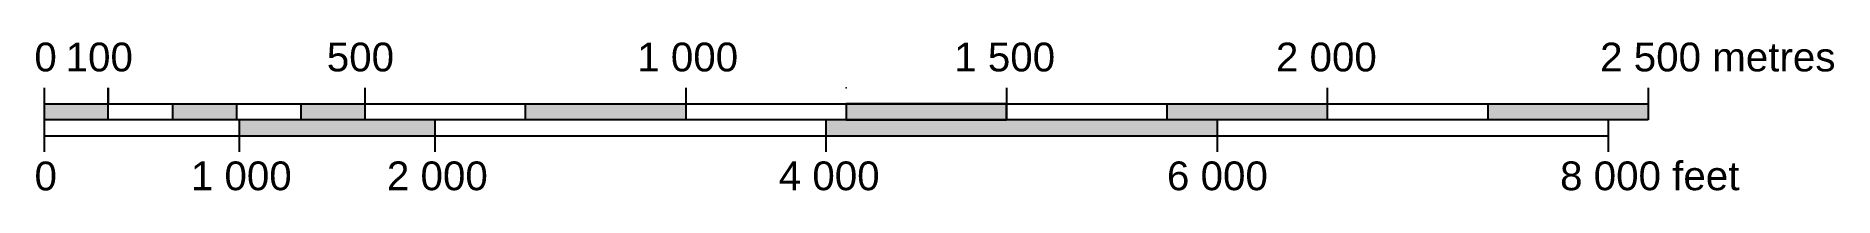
# Model space of a CAD drawing. Header units: metres. Extents: x -13 to 2790, y -61 to 172.
import ezdxf

# ---------------------------------------------------------------- set-up
doc = ezdxf.new("R2010")
doc.units = ezdxf.units.M
doc.header["$LTSCALE"] = 20
doc.header["$MEASUREMENT"] = 0
doc.layers.get('0').update_dxf_attribs({"lineweight": 0})
doc.styles.add('Arial', font='arial.ttf')

msp = doc.modelspace()

# ---------------------------------------------------------------- hatches: boundary and pattern name
for points in [[(100, 75), (0, 75), (0, 50), (100, 50)], [(300, 75), (200, 75), (200, 50), (300, 50)], [(500, 75), (400, 75), (400, 50), (500, 50)], [(1000, 75), (750, 75), (750, 50), (1000, 50)], [(1500, 75), (1250, 75), (1250, 50), (1500, 50)], [(2000, 75), (1750, 75), (1750, 50), (2000, 50)], [(2500, 75), (2250, 75), (2250, 50), (2500, 50)], [(609.6, 50), (304.8, 50), (304.8, 25), (609.6, 25)], [(1828.8, 50), (1219.2, 50), (1219.2, 25), (1828.8, 25)]]:
    msp.add_hatch(color=7).paths.add_polyline_path(points)

# ---------------------------------------------------------------- linework, layer by layer
at = {"lineweight": -3}
for points in [[(0, 100), (0, 0)], [(0, 100), (0, 0)], [(100, 50), (100, 75), (100, 100)], [(100, 100), (100, 75)], [(100, 50), (100, 75), (100, 100)], [(100, 100), (100, 75)], [(500, 100), (500, 50)], [(500, 100), (500, 75)], [(1000, 100), (1000, 50)], [(1000, 100), (1000, 75)], [(1500, 100), (1500, 50)], [(1500, 100), (1500, 50)], [(2000, 100), (2000, 50)], [(2000, 100), (2000, 75)], [(2500, 100), (2500, 50)], [(2500, 100), (2500, 50)], [(0, 75), (2500, 75)], [(0, 75), (2500, 75)], [(200, 75), (200, 50)], [(200, 75), (200, 50)], [(200, 75), (200, 50)], [(300, 75), (300, 50)], [(300, 75), (300, 50)], [(300, 75), (300, 50)], [(400, 75), (400, 50)], [(400, 75), (400, 50)], [(400, 75), (400, 50)], [(750, 75), (750, 50)], [(750, 75), (750, 50)], [(750, 75), (750, 50)], [(750, 75), (750, 50)], [(750, 75), (750, 50)], [(1000, 75), (1000, 50)], [(1250, 75), (1250, 50)], [(1250, 75), (1250, 50), (1500, 50), (1500, 75), (1250, 75)], [(1250, 75), (1250, 50)], [(1750, 75), (1750, 50)], [(1750, 75), (1750, 50)], [(1750, 75), (1750, 50)], [(2250, 75), (2250, 50)], [(2250, 75), (2250, 50)], [(2500, 50), (0, 50)], [(2500, 50), (0, 50)], [(304.8, 0), (304.8, 50)], [(304.8, 0), (304.8, 50)], [(609.6, 0), (609.6, 50)], [(609.6, 0), (609.6, 50)], [(1219.2, 0), (1219.2, 50)], [(1219.2, 0), (1219.2, 50)], [(1828.8, 0), (1828.8, 50)], [(1828.8, 0), (1828.8, 50)], [(2438.4, 0), (2438.4, 50)], [(2438.4, 0), (2438.4, 50)], [(2438.4, 0), (2438.4, 50)], [(2438.4, 0), (2438.4, 50)], [(0, 25), (2438.4, 25)], [(0, 25), (2438.4, 25)], [(0, 25), (2438.4, 25)], [(0, 25), (2438.4, 25)]]:
    msp.add_lwpolyline(points, dxfattribs=at)
at = {"color": 7, "linetype": 'Continuous', "lineweight": 0}
msp.add_point((1250, 100), dxfattribs=at)

# ---------------------------------------------------------------- texts
at = {"lineweight": -3, "style": 'Arial'}
for s, p in [('0', (-15.1, 125.9)), ('100', (33.6, 125.9)), ('500', (440.6, 125.9)), ('1 000', (924.5, 125.9)), ('1 500', (1418.5, 125.9)), ('2 000', (1919.9, 125.9)), ('2 500 metres', (2425.2, 125.9)), ('0', (-14.9, -60.1)), ('1 000', (228.7, -59.9)), ('2 000', (534.3, -59.9)), ('4 000', (1145, -59.9)), ('6 000', (1750.1, -59.9)), ('8 000 feet', (2362.8, -59.9))]:
    msp.add_text(s, height=45, rotation=0, dxfattribs=at).set_placement(p)

doc.saveas('drawing.dxf')
